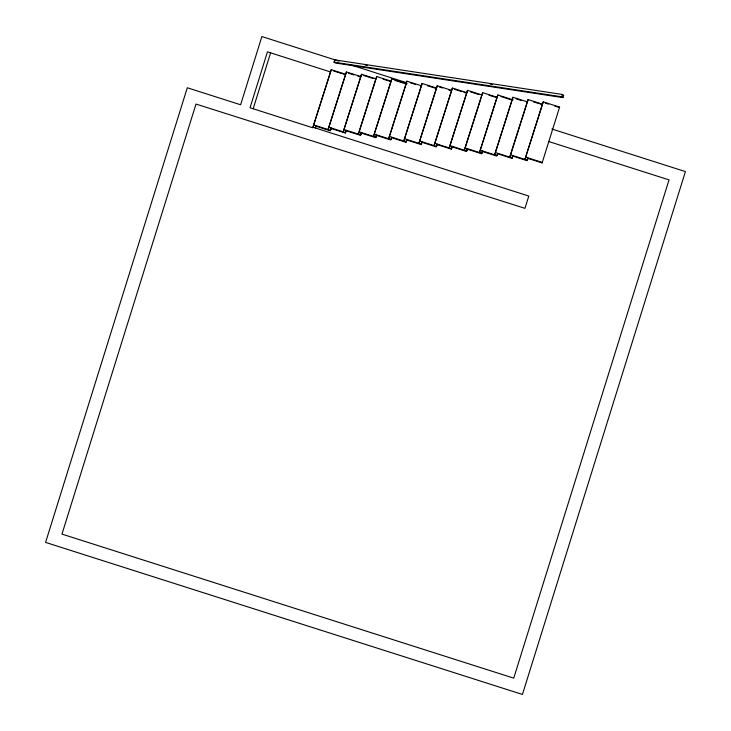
<?xml version="1.0" encoding="UTF-8"?>
<svg xmlns="http://www.w3.org/2000/svg" width="731" height="731" viewBox="0 0 731 731"><rect width="100%" height="100%" fill="white"/><g stroke="black" fill="none" stroke-linecap="round" stroke-linejoin="round"><path stroke-width="1.1" d="M253.173 108.773L270.598 52.851L267.482 51.791L250.029 107.768L312.777 127.779L331.271 69.664L345.589 74.233M548.524 141.467L669.029 179.89L513.738 678.149L61.971 534.105L195.999 104.067L524.959 208.344L528.796 196.045L312.95 127.221L331.271 69.664M334.021 62.162L334.734 59.86L562.404 94.473L563.674 95.304L562.952 97.616L335.282 62.994L334.021 62.162L561.691 96.784L562.952 97.616M315.984 125.796L315.308 127.971L316.139 126.244L330.156 130.721L330.385 130.246M346.403 71.967L328.091 129.524L346.403 71.967L360.73 76.536M330.156 130.721L331.061 128.08M314.01 125.028L330.439 130.273L331.125 128.099M361.543 74.27L343.232 131.827L361.543 74.27L375.871 78.838M330.439 130.273L331.28 128.546L345.297 133.015L345.973 130.849M376.684 76.563L358.373 134.12L376.684 76.563L391.012 81.132M360.438 135.317L361.342 132.676L360.438 135.317L346.421 130.849L345.58 132.576L329.151 127.331M391.825 78.866L373.514 136.423L391.825 78.866L407.176 83.763M344.292 129.625L360.721 134.869L361.553 133.152L375.579 137.62L376.593 134.367M359.433 131.927L375.862 137.172L376.483 134.979M406.966 81.168L388.654 138.726L406.966 81.168L421.294 85.737M391.624 137.282L391.003 139.475L374.574 134.23M422.107 83.471L403.786 141.028L422.107 83.471L436.434 88.04M375.862 137.172L376.693 135.454L390.719 139.923L391.834 137.748L405.86 142.216L406.756 139.575M406.82 139.603L406.144 141.777L389.714 136.533M437.248 85.774L418.927 143.322L437.248 85.774L451.575 90.333M405.86 142.216L406.975 140.05L420.992 144.519L421.677 142.353M421.961 141.905L421.284 144.071L404.855 138.835M452.388 88.067L434.068 145.624L452.388 88.067L466.716 92.636M420.992 144.519L422.116 142.353L436.133 146.821L437.037 144.181M437.101 144.208L436.425 146.374L419.987 141.129M467.529 90.37L449.209 147.927L467.529 90.37L481.848 94.939M436.133 146.821L437.257 144.656L451.274 149.124L451.95 146.949M482.661 92.673L464.349 150.23L482.661 92.673L496.989 97.241M451.274 149.124L452.398 146.949L466.415 151.427L467.091 149.252M467.319 148.786L466.707 150.979L450.269 145.734M497.802 94.975L479.49 152.523L497.802 94.975L513.153 99.864M466.415 151.427L467.538 149.252L481.555 153.72L482.57 150.467M482.524 151.107L481.839 153.282L465.409 148.037M512.943 97.269L494.631 154.826L512.943 97.269L527.27 101.837M497.656 153.409L496.696 156.023L482.679 151.555L481.555 153.72M528.084 99.571L509.772 157.128L528.084 99.571L542.411 104.14M480.55 150.33L496.979 155.575L497.82 153.857L511.837 158.325L512.742 155.685M495.691 152.633L512.12 157.878L512.797 155.703M543.224 101.874L524.913 159.431L543.224 101.874L559.599 107.091L542.119 162.922L528.093 158.453L526.978 160.628L512.952 156.151L512.12 157.878M526.978 160.628L527.654 158.453M527.937 158.006L527.261 160.18L510.832 154.935M561.691 96.784L562.404 94.473M345.297 133.015L345.525 132.549M375.579 137.62L375.807 137.154M511.837 158.325L512.065 157.85M559.599 107.091L559.37 107.567L554.765 106.096M542.119 162.922L542.347 162.456L525.973 157.238M365.308 65.15L367.556 65.488M490.41 84.166L492.667 84.513M545.353 103.098L548.488 104.094M533.347 101.792L538.573 103.464M539.624 103.793L542.384 104.679M516.113 98.822L521.349 100.494M500.973 96.529L509.343 99.197M510.265 99.489L512.111 100.074M488.975 95.222L494.202 96.894M495.125 97.186L496.97 97.771M470.7 91.923L479.061 94.591M454.508 89.292L461.828 91.622M463.92 92.289L466.689 93.175M439.368 86.989L442.511 87.994M448.779 89.995L451.548 90.872M427.37 85.691L432.597 87.354M433.647 87.693L436.407 88.57M410.137 82.722L415.363 84.394M338.983 61.139L261.881 36.55L240.618 104.771L187.291 87.766L45.587 542.402L522.446 694.45L685.413 171.593L551.841 129.003M349.847 64.593L406.317 82.603M394.996 80.419L403.366 83.087M404.289 83.38L406.125 83.974M382.998 79.122L388.225 80.785M389.148 81.086L390.984 81.671M363.672 75.485L373.084 78.491M348.532 73.191L353.758 74.854M357.943 76.188L360.712 77.066M333.391 70.889L341.761 73.557M342.802 73.886L345.571 74.772M270.598 52.851L330.311 71.894M435.128 143.431L451.566 148.676"/></g></svg>
